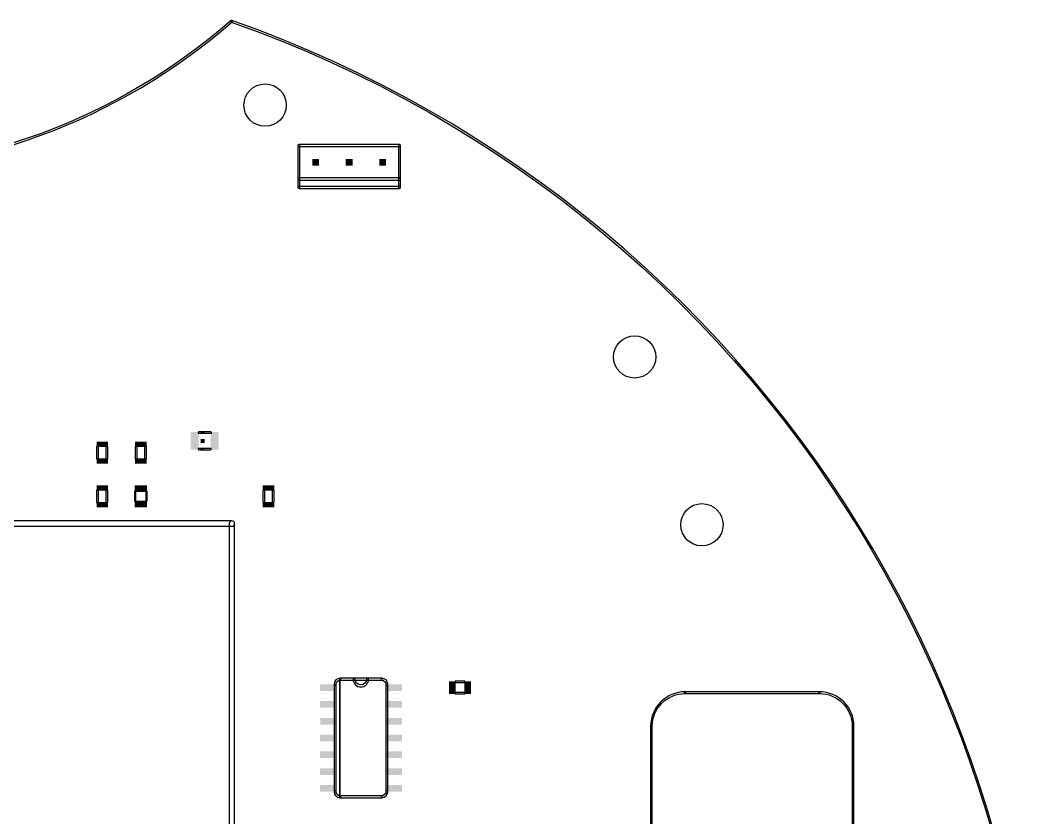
# Model space of a CAD drawing. Extents: x -92 to 94, y -92 to 86.
# Drawn here: x 14.5 to 91.6, y 26.1 to 86.4 of the extents above; entities that cross this region are included whole.
import ezdxf

# ---------------------------------------------------------------- set-up
doc = ezdxf.new("R2010")
doc.units = 0
for name, color, linetype in [('20', 178, 'CONTINUOUS'), ('21', 6, 'CONTINUOUS'), ('51', 251, 'CONTINUOUS')]:
    doc.layers.add(name, color=color, linetype=linetype)

# ---------------------------------------------------------------- blocks, each defined once
blk = doc.blocks.new('RECT')
blk.add_solid([(-0.5, -0.5), (0.5, -0.5), (-0.5, 0.5), (0.5, 0.5)])

msp = doc.modelspace()

# ---------------------------------------------------------------- linework, layer by layer
at = {"layer": '20'}
for points in [[(-30.4589, 86.3001, 1), (-30.5011, 86.4199, 5.8333), (30.5011, 86.4199, 1), (30.4589, 86.3001, -5.8333)], [(-30.4382, 86.4078, 1), (-30.5218, 86.3122, 0.375), (30.5218, 86.3122, 1), (30.4382, 86.4078, -0.375)], [(64.77, 35.4965, 1), (64.77, 35.6235, 0.4142), (62.1665, 33.02, 1), (62.2935, 33.02, -0.4142)], [(64.77, 35.4965, 1), (64.77, 35.6235, 0.4142), (62.1665, 33.02, 1), (62.2935, 33.02, -0.4142)], [(64.77, 35.4965, 1), (64.77, 35.6235, 0.4142), (62.1665, 33.02, 1), (62.2935, 33.02, -0.4142)], [(64.77, 35.4965), (74.93, 35.4965, 1), (74.93, 35.6235), (64.77, 35.6235, 1)], [(77.4065, 33.02, 1), (77.5335, 33.02, 0.4142), (74.93, 35.6235, 1), (74.93, 35.4965, -0.4142)], [(77.4065, 33.02, 1), (77.5335, 33.02, 0.4142), (74.93, 35.6235, 1), (74.93, 35.4965, -0.4142)], [(77.4065, 33.02, 1), (77.5335, 33.02, 0.4142), (74.93, 35.6235, 1), (74.93, 35.4965, -0.4142)], [(62.2935, -33.02), (62.2935, 33.02, 1), (62.1665, 33.02), (62.1665, -33.02, 1)], [(77.4065, 33.02), (77.4065, -33.02, 1), (77.5335, -33.02), (77.5335, 33.02, 1)]]:
    msp.add_lwpolyline(points, format="xyb", close=True, dxfattribs=at)
for centre in [(33.02, 80.01), (60.96, 60.96), (66.04, 48.26)]:
    msp.add_circle(centre, 1.6, dxfattribs=at)
at = {"layer": '21'}
for points in [[(43.18, 77.0382), (35.56, 77.0382, 1), (35.56, 76.8858), (43.18, 76.8858, 1)], [(35.6362, 74.422), (35.6362, 76.962, 1), (35.4838, 76.962), (35.4838, 74.422, 1)], [(43.1038, 76.962), (43.1038, 74.422, 1), (43.2562, 74.422), (43.2562, 76.962, 1)], [(35.56, 74.3458), (43.18, 74.3458, 1), (43.18, 74.4982), (35.56, 74.4982, 1)], [(35.6362, 73.787), (35.6362, 74.422, 1), (35.4838, 74.422), (35.4838, 73.787, 1)], [(43.1038, 74.422), (43.1038, 73.787, 1), (43.2562, 73.787), (43.2562, 74.422, 1)], [(35.56, 73.7108), (43.18, 73.7108, 1), (43.18, 73.8632), (35.56, 73.8632, 1)], [(30.504, 48.5512), (-31.496, 48.5512, 1), (-31.496, 48.1448), (30.504, 48.1448, 1)], [(30.7072, -9.652), (30.7072, 48.348, 1), (30.3008, 48.348), (30.3008, -9.652, 1)], [(38.6842, 36.4998, 1), (38.6842, 36.6522, 0.4142), (38.227, 36.195, 1), (38.3794, 36.195, -0.4142)], [(39.751, 36.6522), (38.6842, 36.6522, 1), (38.6842, 36.4998), (39.751, 36.4998, 1)], [(38.6334, 36.576), (38.6334, 27.686, 1), (38.6842, 27.686), (38.6842, 36.576, 1)], [(40.767, 36.6522), (39.751, 36.6522, 1), (39.751, 36.4998), (40.767, 36.4998, 1)], [(39.8272, 36.576, 1), (39.6748, 36.576, 1), (40.8432, 36.576, 1), (40.6908, 36.576, -1)], [(41.8338, 36.6522), (40.767, 36.6522, 1), (40.767, 36.4998), (41.8338, 36.4998, 1)], [(42.1386, 36.195, 1), (42.291, 36.195, 0.4142), (41.8338, 36.6522, 1), (41.8338, 36.4998, -0.4142)], [(38.3794, 28.067, 1), (38.227, 28.067, 0.4142), (38.6842, 27.6098, 1), (38.6842, 27.7622, -0.4142)], [(38.6842, 27.6098), (41.8338, 27.6098, 1), (41.8338, 27.7622), (38.6842, 27.7622, 1)], [(41.8338, 27.7622, 1), (41.8338, 27.6098, 0.4142), (42.291, 28.067, 1), (42.1386, 28.067, -0.4142)]]:
    msp.add_lwpolyline(points, format="xyb", close=True, dxfattribs=at)
at = {"layer": '51'}
for points in [[(27.998, 55.1842), (28.923, 55.1842, 1), (28.923, 55.2858), (27.998, 55.2858, 1)], [(20.2688, 54.153), (20.2688, 53.289, 1), (20.4212, 53.289), (20.4212, 54.153, 1)], [(21.1332, 53.289), (21.1332, 54.153, 1), (20.9808, 54.153), (20.9808, 53.289, 1)], [(23.1898, 54.153), (23.1898, 53.289, 1), (23.3422, 53.289), (23.3422, 54.153, 1)], [(24.0542, 53.289), (24.0542, 54.153, 1), (23.9018, 54.153), (23.9018, 53.289, 1)], [(27.998, 53.9342), (28.898, 53.9342, 1), (28.898, 54.0358), (27.998, 54.0358, 1)], [(20.2688, 50.851), (20.2688, 49.987, 1), (20.4212, 49.987), (20.4212, 50.851, 1)], [(21.1332, 49.987), (21.1332, 50.851, 1), (20.9808, 50.851), (20.9808, 49.987, 1)], [(32.8418, 50.851), (32.8418, 49.987, 1), (32.9942, 49.987), (32.9942, 50.851, 1)], [(33.7062, 49.987), (33.7062, 50.851, 1), (33.5538, 50.851), (33.5538, 49.987, 1)], [(23.2408, 50.063), (23.2408, 50.775, 1), (23.1392, 50.775), (23.1392, 50.063, 1)], [(24.0918, 50.063), (24.0918, 50.775, 1), (23.9902, 50.775), (23.9902, 50.063, 1)], [(38.227, 36.195), (38.227, 28.067, 1), (38.3794, 28.067), (38.3794, 36.195, 1)], [(42.291, 28.067), (42.291, 36.195, 1), (42.1386, 36.195), (42.1386, 28.067, 1)], [(47.396, 36.3222), (48.108, 36.3222, 1), (48.108, 36.4238), (47.396, 36.4238, 1)], [(47.396, 35.4712), (48.108, 35.4712, 1), (48.108, 35.5728), (47.396, 35.5728, 1)]]:
    msp.add_lwpolyline(points, format="xyb", close=True, dxfattribs=at)

# ---------------------------------------------------------------- block references
at = {"layer": '21'}
for p, xscale, yscale, rotation in [((36.83, 75.692), 0.508, 0.508, 180), ((39.37, 75.692), 0.508, 0.508, 180), ((41.91, 75.692), 0.508, 0.508, 180), ((28.298, 55.21), 0.15, 0.3, 90), ((28.298, 54.61), 0.3, 0.3, 90), ((28.298, 54.01), 0.15, 0.3, 90)]:
    msp.add_blockref('RECT', p, dxfattribs=dict(at, xscale=xscale, yscale=yscale, rotation=rotation))
at = {"layer": '51'}
for p, xscale, yscale, rotation in [((27.698, 54.61), 1.35, 0.6, 90), ((29.198, 54.61), 1.35, 0.6, 90), ((20.701, 54.356), 0.4064, 0.8636, 90), ((23.622, 54.356), 0.4064, 0.8636, 90), ((20.701, 53.086), 0.4064, 0.8636, 90), ((23.622, 53.086), 0.4064, 0.8636, 90), ((20.701, 51.054), 0.4064, 0.8636, 270), ((23.6169, 50.9993), 0.5001, 0.95, 90), ((33.274, 51.054), 0.4064, 0.8636, 270), ((20.701, 49.784), 0.4064, 0.8636, 270), ((23.6169, 49.8309), 0.5001, 0.95, 90), ((33.274, 49.784), 0.4064, 0.8636, 270), ((37.7317, 35.941), 0.508, 1.143, 270), ((42.7863, 35.941), 0.508, 1.143, 270), ((37.7317, 34.671), 0.508, 1.143, 270), ((42.7863, 34.671), 0.508, 1.143, 270), ((37.7571, 33.401), 0.508, 1.143, 270), ((42.7863, 33.401), 0.508, 1.143, 270), ((37.7317, 32.131), 0.508, 1.143, 270), ((42.7863, 32.131), 0.508, 1.143, 270), ((37.7317, 30.861), 0.508, 1.143, 270), ((42.7863, 30.861), 0.508, 1.143, 270), ((37.7317, 29.591), 0.508, 1.143, 270), ((42.7863, 29.591), 0.508, 1.143, 270), ((37.7317, 28.321), 0.508, 1.143, 270), ((42.7863, 28.321), 0.508, 1.143, 270)]:
    msp.add_blockref('RECT', p, dxfattribs=dict(at, xscale=xscale, yscale=yscale, rotation=rotation))
at = {"layer": '51', "xscale": 0.5001, "yscale": 0.95}
for p in [(47.1639, 35.9461), (48.3323, 35.9461)]:
    msp.add_blockref('RECT', p, dxfattribs=at)

doc.saveas('drawing.dxf')
